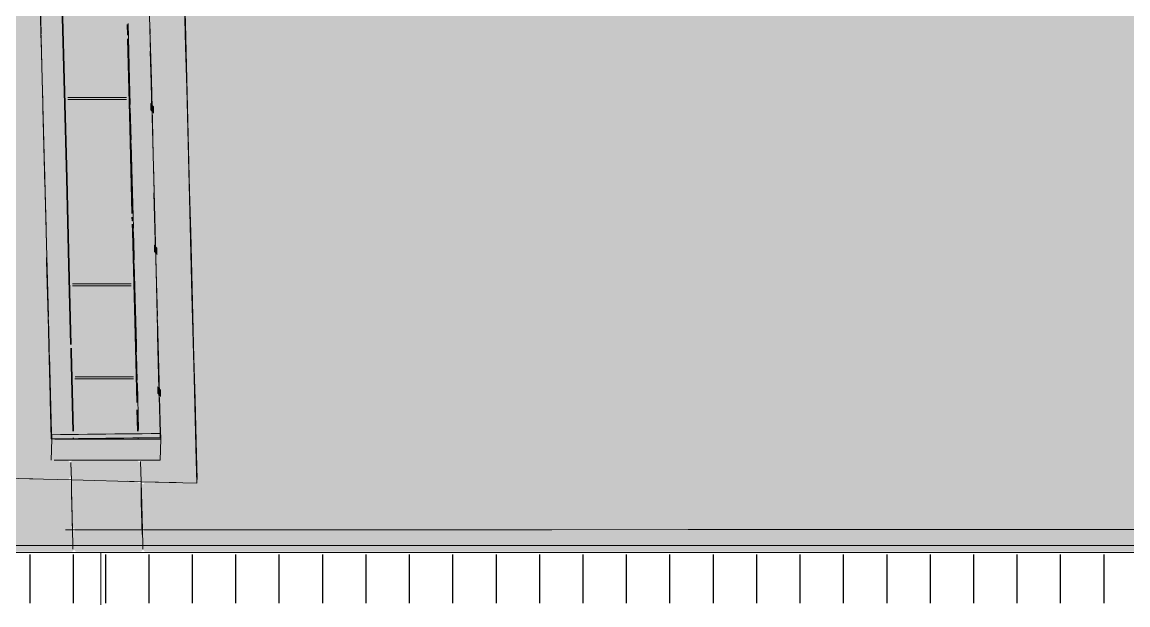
# Model space of a CAD drawing. Header units: millimetres. Extents: x 0 to 84100, y 0 to 59400.
# Drawn here: x 42492 to 45533, y 35097 to 36700 of the extents above; entities that cross this region are included whole.
import ezdxf

# ---------------------------------------------------------------- set-up
doc = ezdxf.new("R2010")
doc.units = ezdxf.units.MM
doc.layers.add('10_見えがかり', color=7, linetype='Continuous', lineweight=13)
doc.layers.add('12_見えがかり（ガラス）', color=5, linetype='Continuous', lineweight=9)

msp = doc.modelspace()

# ---------------------------------------------------------------- hatches: boundary and pattern name
at = {"layer": '10_見えがかり', "true_color": 0xbdbdbd}
for points in [[(40539.3, 38423.1), (42489.3, 38423.1), (42494.3, 38418.1), (42494.3, 38388.1), (42494.3, 38328.1), (42504.3, 38318.1), (42504.3, 37998.1), (42504.3, 37938.1), (42514.3, 37928.1), (42514.3, 37608.1), (42514.3, 37548.1), (42524.3, 37538.1), (42524.3, 37218.1), (42524.3, 37158.1), (42534.3, 37148.1), (42534.3, 36828.1), (42534.3, 36768.1), (42544.3, 36758.1), (42544.3, 36438.1), (42544.3, 36378.1), (42554.3, 36368.1), (42554.3, 36048.1), (42554.3, 35988.1), (42564.3, 35978.1), (42564.3, 35658.1), (42564.3, 35608.1), (42574.3, 35598.1), (42574.3, 35558.1), (42574.3, 35498.1), (42579.3, 35493.1), (42619.3, 35493.1), (42624.3, 35488.1), (42624.3, 35448.1), (42619.3, 35443.1), (42479.3, 35443.1), (42474.3, 35448.1), (42474.3, 35598.1), (42464.3, 35608.1), (42464.3, 35988.1), (42454.3, 35998.1), (42454.3, 36378.1), (42444.3, 36388.1), (42444.3, 36758.1), (42434.3, 36768.1), (42434.3, 37148.1), (42424.3, 37158.1), (42424.3, 37538.1), (42414.3, 37548.1), (42414.3, 37928.1), (42404.3, 37938.1), (42404.3, 38318.1), (42394.3, 38328.1), (42394.3, 38378.1), (42389.3, 38383.1), (40229.3, 38383.1), (40219.3, 38393.1), (39859.3, 38393.1), (39854.3, 38388.1), (39854.3, 38168.1), (39844.3, 38158.1), (39844.3, 37798.1), (39834.3, 37788.1), (39834.3, 37418.1), (39824.3, 37408.1), (39824.3, 37038.1), (39814.3, 37028.1), (39814.3, 36658.1), (39804.3, 36648.1), (39804.3, 36278.1), (39794.3, 36268.1), (39794.3, 35898.1), (39784.3, 35888.1), (39784.3, 35518.1), (39774.3, 35508.1), (39774.3, 35438.1), (39769.3, 35433.1), (39629.3, 35433.1), (39624.3, 35438.1), (39624.3, 35488.1), (39629.3, 35493.1), (39669.3, 35493.1), (39674.3, 35498.1), (39674.3, 35518.1), (39684.3, 35528.1), (39684.3, 35588.1), (39684.3, 35888.1), (39694.3, 35898.1), (39694.3, 35968.1), (39694.3, 36268.1), (39704.3, 36278.1), (39704.3, 36338.1), (39704.3, 36648.1), (39714.3, 36658.1), (39714.3, 36718.1), (39714.3, 37028.1), (39724.3, 37038.1), (39724.3, 37098.1), (39724.3, 37408.1), (39734.3, 37418.1), (39734.3, 37478.1), (39734.3, 37788.1), (39744.3, 37798.1), (39744.3, 37858.1), (39744.3, 38158.1), (39754.3, 38168.1), (39754.3, 38228.1), (39754.3, 38428.1), (39759.3, 38433.1), (40529.3, 38433.1)], [(43069.3, 38413.1), (45529.3, 38413.1), (45534.3, 38408.1), (45534.3, 38388.1), (45544.3, 38378.1), (45544.3, 38308.1), (45544.3, 38248.1), (45554.3, 38238.1), (45554.3, 38178.1), (45554.3, 38118.1), (45564.3, 38108.1), (45564.3, 38048.1), (45564.3, 37988.1), (45574.3, 37978.1), (45574.3, 37918.1), (45574.3, 37858.1), (45584.3, 37848.1), (45584.3, 37778.1), (45584.3, 37718.1), (45594.3, 37708.1), (45594.3, 37648.1), (45594.3, 37588.1), (45604.3, 37578.1), (45604.3, 37518.1), (45604.3, 37458.1), (45614.3, 37448.1), (45614.3, 37388.1), (45614.3, 37328.1), (45624.3, 37318.1), (45624.3, 37248.1), (45624.3, 37188.1), (45634.3, 37178.1), (45634.3, 37118.1), (45634.3, 37058.1), (45644.3, 37048.1), (45644.3, 36988.1), (45644.3, 36928.1), (45654.3, 36918.1), (45654.3, 36858.1), (45654.3, 36798.1), (45664.3, 36788.1), (45664.3, 36718.1), (45664.3, 36668.1), (45674.3, 36658.1), (45674.3, 36588.1), (45674.3, 36528.1), (45684.3, 36518.1), (45684.3, 36458.1), (45684.3, 36398.1), (45694.3, 36388.1), (45694.3, 36328.1), (45694.3, 36268.1), (45704.3, 36258.1), (45704.3, 36188.1), (45704.3, 36138.1), (45714.3, 36128.1), (45714.3, 36058.1), (45714.3, 35998.1), (45724.3, 35988.1), (45724.3, 35928.1), (45724.3, 35868.1), (45734.3, 35858.1), (45734.3, 35798.1), (45734.3, 35738.1), (45744.3, 35728.1), (45744.3, 35658.1), (45744.3, 35608.1), (45754.3, 35598.1), (45754.3, 35558.1), (45754.3, 35498.1), (45759.3, 35493.1), (45809.3, 35493.1), (45814.3, 35488.1), (45814.3, 35448.1), (45809.3, 35443.1), (45669.3, 35443.1), (45664.3, 35448.1), (45664.3, 35468.1), (45654.3, 35478.1), (45654.3, 35598.1), (45644.3, 35608.1), (45644.3, 35728.1), (45634.3, 35738.1), (45634.3, 35858.1), (45624.3, 35868.1), (45624.3, 35998.1), (45614.3, 36008.1), (45614.3, 36128.1), (45604.3, 36138.1), (45604.3, 36258.1), (45594.3, 36268.1), (45594.3, 36388.1), (45584.3, 36398.1), (45584.3, 36518.1), (45574.3, 36528.1), (45574.3, 36658.1), (45564.3, 36668.1), (45564.3, 36788.1), (45554.3, 36798.1), (45554.3, 36918.1), (45544.3, 36928.1), (45544.3, 37048.1), (45534.3, 37058.1), (45534.3, 37188.1), (45524.3, 37198.1), (45524.3, 37318.1), (45514.3, 37328.1), (45514.3, 37448.1), (45504.3, 37458.1), (45504.3, 37578.1), (45494.3, 37588.1), (45494.3, 37718.1), (45484.3, 37728.1), (45484.3, 37848.1), (45474.3, 37858.1), (45474.3, 37978.1), (45464.3, 37988.1), (45464.3, 38108.1), (45454.3, 38118.1), (45454.3, 38238.1), (45444.3, 38248.1), (45444.3, 38358.1), (45439.3, 38363.1), (44659.3, 38363.1), (44649.3, 38373.1), (42899.3, 38373.1), (42894.3, 38368.1), (42894.3, 38328.1), (42904.3, 38318.1), (42904.3, 37938.1), (42914.3, 37928.1), (42914.3, 37548.1), (42924.3, 37538.1), (42924.3, 37158.1), (42934.3, 37148.1), (42934.3, 36768.1), (42944.3, 36758.1), (42944.3, 36378.1), (42954.3, 36368.1), (42954.3, 35988.1), (42964.3, 35978.1), (42964.3, 35588.1), (42974.3, 35578.1), (42974.3, 35438.1), (42969.3, 35433.1), (42819.3, 35433.1), (42814.3, 35438.1), (42814.3, 35488.1), (42819.3, 35493.1), (42869.3, 35493.1), (42874.3, 35498.1), (42874.3, 35558.1), (42874.3, 35668.1), (42874.3, 35688.1), (42864.3, 35698.1), (42864.3, 36058.1), (42864.3, 36078.1), (42854.3, 36088.1), (42854.3, 36448.1), (42854.3, 36468.1), (42844.3, 36478.1), (42844.3, 36838.1), (42844.3, 36858.1), (42834.3, 36868.1), (42834.3, 37228.1), (42834.3, 37248.1), (42824.3, 37258.1), (42824.3, 37618.1), (42824.3, 37638.1), (42814.3, 37648.1), (42814.3, 38008.1), (42814.3, 38028.1), (42804.3, 38038.1), (42804.3, 38398.1), (42804.3, 38418.1), (42809.3, 38423.1), (43059.3, 38423.1)], [(40229.3, 38383.1), (42389.3, 38383.1), (42394.3, 38378.1), (42394.3, 38328.1), (42404.3, 38318.1), (42404.3, 37938.1), (42414.3, 37928.1), (42414.3, 37548.1), (42424.3, 37538.1), (42424.3, 37158.1), (42434.3, 37148.1), (42434.3, 36768.1), (42444.3, 36758.1), (42444.3, 36388.1), (42454.3, 36378.1), (42454.3, 35998.1), (42464.3, 35988.1), (42464.3, 35608.1), (42474.3, 35598.1), (42474.3, 35448.1), (42479.3, 35443.1), (42619.3, 35443.1), (42624.3, 35438.1), (42624.3, 35368.1), (42634.3, 35358.1), (42634.3, 35308.1), (42629.3, 35303.1), (39629.3, 35303.1), (39624.3, 35308.1), (39624.3, 35428.1), (39629.3, 35433.1), (39769.3, 35433.1), (39774.3, 35438.1), (39774.3, 35508.1), (39784.3, 35518.1), (39784.3, 35888.1), (39794.3, 35898.1), (39794.3, 36268.1), (39804.3, 36278.1), (39804.3, 36648.1), (39814.3, 36658.1), (39814.3, 37028.1), (39824.3, 37038.1), (39824.3, 37408.1), (39834.3, 37418.1), (39834.3, 37788.1), (39844.3, 37798.1), (39844.3, 38158.1), (39854.3, 38168.1), (39854.3, 38388.1), (39859.3, 38393.1), (40219.3, 38393.1)], [(44659.3, 38363.1), (45439.3, 38363.1), (45444.3, 38358.1), (45444.3, 38248.1), (45454.3, 38238.1), (45454.3, 38118.1), (45464.3, 38108.1), (45464.3, 37988.1), (45474.3, 37978.1), (45474.3, 37858.1), (45484.3, 37848.1), (45484.3, 37728.1), (45494.3, 37718.1), (45494.3, 37588.1), (45504.3, 37578.1), (45504.3, 37458.1), (45514.3, 37448.1), (45514.3, 37328.1), (45524.3, 37318.1), (45524.3, 37198.1), (45534.3, 37188.1), (45534.3, 37058.1), (45544.3, 37048.1), (45544.3, 36928.1), (45554.3, 36918.1), (45554.3, 36798.1), (45564.3, 36788.1), (45564.3, 36668.1), (45574.3, 36658.1), (45574.3, 36528.1), (45584.3, 36518.1), (45584.3, 36398.1), (45594.3, 36388.1), (45594.3, 36268.1), (45604.3, 36258.1), (45604.3, 36138.1), (45614.3, 36128.1), (45614.3, 36008.1), (45624.3, 35998.1), (45624.3, 35868.1), (45634.3, 35858.1), (45634.3, 35738.1), (45644.3, 35728.1), (45644.3, 35608.1), (45654.3, 35598.1), (45654.3, 35478.1), (45664.3, 35468.1), (45664.3, 35448.1), (45669.3, 35443.1), (45809.3, 35443.1), (45814.3, 35438.1), (45814.3, 35398.1), (45824.3, 35388.1), (45824.3, 35308.1), (45819.3, 35303.1), (42829.3, 35303.1), (42824.3, 35308.1), (42824.3, 35428.1), (42829.3, 35433.1), (42969.3, 35433.1), (42974.3, 35438.1), (42974.3, 35578.1), (42964.3, 35588.1), (42964.3, 35978.1), (42954.3, 35988.1), (42954.3, 36368.1), (42944.3, 36378.1), (42944.3, 36758.1), (42934.3, 36768.1), (42934.3, 37148.1), (42924.3, 37158.1), (42924.3, 37538.1), (42914.3, 37548.1), (42914.3, 37928.1), (42904.3, 37938.1), (42904.3, 38318.1), (42894.3, 38328.1), (42894.3, 38368.1), (42899.3, 38373.1), (44649.3, 38373.1)], [(42854.3, 36468.1), (42854.3, 36448.1), (42844.3, 36458.1), (42844.3, 36478.1)], [(42544.3, 36378.1), (42544.3, 36438.1), (42554.3, 36428.1), (42554.3, 36368.1)], [(42864.3, 36078.1), (42864.3, 36058.1), (42854.3, 36068.1), (42854.3, 36088.1)], [(42554.3, 35988.1), (42554.3, 36048.1), (42564.3, 36038.1), (42564.3, 35978.1)], [(42874.3, 35688.1), (42874.3, 35668.1), (42864.3, 35678.1), (42864.3, 35698.1)], [(42564.3, 35608.1), (42564.3, 35658.1), (42574.3, 35648.1), (42574.3, 35598.1)], [(42874.3, 35498.1), (42869.3, 35493.1), (42579.3, 35493.1), (42574.3, 35498.1), (42574.3, 35558.1), (42579.3, 35553.1), (42869.3, 35553.1), (42874.3, 35558.1)], [(42814.3, 35488.1), (42814.3, 35438.1), (42809.3, 35433.1), (42729.3, 35433.1), (42719.3, 35443.1), (42629.3, 35443.1), (42624.3, 35448.1), (42624.3, 35488.1), (42629.3, 35493.1), (42809.3, 35493.1)], [(42729.3, 35433.1), (42819.3, 35433.1), (42824.3, 35428.1), (42824.3, 35308.1), (42819.3, 35303.1), (42639.3, 35303.1), (42634.3, 35308.1), (42634.3, 35358.1), (42624.3, 35368.1), (42624.3, 35438.1), (42629.3, 35443.1), (42719.3, 35443.1)], [(42634.3, 35298.1), (42634.3, 35248.1), (42629.3, 35243.1), (39619.3, 35243.1), (39614.3, 35248.1), (39614.3, 35278.1), (39624.3, 35288.1), (39624.3, 35298.1), (39629.3, 35303.1), (42629.3, 35303.1)], [(42824.3, 35298.1), (42824.3, 35248.1), (42819.3, 35243.1), (42639.3, 35243.1), (42634.3, 35248.1), (42634.3, 35298.1), (42639.3, 35303.1), (42819.3, 35303.1)], [(45824.3, 35298.1), (45824.3, 35248.1), (45819.3, 35243.1), (42829.3, 35243.1), (42824.3, 35248.1), (42824.3, 35298.1), (42829.3, 35303.1), (45819.3, 35303.1)]]:
    msp.add_hatch(color=8, dxfattribs=at).paths.add_polyline_path(points)
at = {"layer": '12_見えがかり（ガラス）', "true_color": 0xdce9f2}
msp.add_hatch(color=8, dxfattribs=at).paths.add_polyline_path([(42629.3, 38503.1), (42639.3, 38493.1), (42789.3, 38493.1), (42794.3, 38488.1), (42794.3, 38408.1), (42804.3, 38398.1), (42804.3, 38018.1), (42814.3, 38008.1), (42814.3, 37628.1), (42824.3, 37618.1), (42824.3, 37238.1), (42834.3, 37228.1), (42834.3, 36848.1), (42844.3, 36838.1), (42844.3, 36458.1), (42854.3, 36448.1), (42854.3, 36068.1), (42864.3, 36058.1), (42864.3, 35678.1), (42874.3, 35668.1), (42874.3, 35558.1), (42869.3, 35553.1), (42579.3, 35553.1), (42574.3, 35558.1), (42574.3, 35648.1), (42564.3, 35658.1), (42564.3, 36038.1), (42554.3, 36048.1), (42554.3, 36428.1), (42544.3, 36438.1), (42544.3, 36818.1), (42534.3, 36828.1), (42534.3, 37208.1), (42524.3, 37218.1), (42524.3, 37598.1), (42514.3, 37608.1), (42514.3, 37988.1), (42504.3, 37998.1), (42504.3, 38378.1), (42494.3, 38388.1), (42494.3, 38498.1), (42499.3, 38503.1)])

# ---------------------------------------------------------------- linework, layer by layer
at = {"layer": '09b_立面_大和張り'}
for points in [[(42513.8, 35101.1), (42513.8, 35235.1)], [(42633.2, 35101.1), (42633.2, 35235.1)], [(42721.8, 35101.1), (42721.8, 35235.1)], [(42841.2, 35101.1), (42841.2, 35235.1)], [(42960.6, 35101.1), (42960.6, 35235.1)], [(43080, 35101.1), (43080, 35235.1)], [(43199.4, 35101.1), (43199.4, 35235.1)], [(43318.8, 35101.1), (43318.8, 35235.1)], [(43438.2, 35101.1), (43438.2, 35235.1)], [(43557.6, 35101.1), (43557.6, 35235.1)], [(43677, 35101.1), (43677, 35235.1)], [(43796.4, 35101.1), (43796.4, 35235.1)], [(43915.8, 35101.1), (43915.8, 35235.1)], [(44035.2, 35101.1), (44035.2, 35235.1)], [(44154.6, 35101.1), (44154.6, 35235.1)], [(44274, 35101.1), (44274, 35235.1)], [(44393.4, 35101.1), (44393.4, 35235.1)], [(44512.8, 35101.1), (44512.8, 35235.1)], [(44632.2, 35101.1), (44632.2, 35235.1)], [(44751.5, 35101.1), (44751.5, 35235.1)], [(44870.9, 35101.1), (44870.9, 35235.1)], [(44990.3, 35101.1), (44990.3, 35235.1)], [(45109.7, 35101.1), (45109.7, 35235.1)], [(45229.1, 35101.1), (45229.1, 35235.1)], [(45348.5, 35101.1), (45348.5, 35235.1)], [(45467.9, 35101.1), (45467.9, 35235.1)]]:
    msp.add_lwpolyline(points, dxfattribs=at)
at = {"layer": '10_見えがかり'}
for points in [[(42941, 36695.9), (42938, 36810.8)], [(42544.3, 36667.7), (42541.3, 36784.3)], [(42607.5, 36508.2), (42601.4, 36746.5)], [(42609.5, 36508.2), (42603.4, 36746.5)], [(42972.4, 35431.7), (42970.8, 35493.8), (42967.9, 35607.6), (42965, 35721.5), (42959.1, 35949.1), (42956.2, 36062.9), (42953.3, 36176.7), (42950.4, 36290.5), (42947.5, 36404.3), (42944.6, 36518.2), (42941.7, 36632), (42938.7, 36745.8)], [(42603.5, 36696.9), (42607.5, 36541.5)], [(42781.4, 36663.7), (42780.6, 36693.2)], [(42783.4, 36663.7), (42782.6, 36693.2)], [(42787.5, 36541.1), (42783.5, 36696.5)], [(42843.5, 36696.5), (42844.2, 36667.4)], [(42943.9, 36581), (42941, 36695.9)], [(42547.5, 36541.3), (42544.5, 36657.9)], [(42787.9, 36408.6), (42781.7, 36653.9)], [(42789.9, 36408.6), (42783.7, 36653.9)], [(42844.5, 36657.7), (42847.5, 36541.1)], [(42946.8, 36466.1), (42943.9, 36581)], [(42549, 36483), (42547.5, 36541.3)], [(42607.5, 36541.5), (42608.7, 36492.9)], [(42789.2, 36473.1), (42787.5, 36541.1)], [(42847.5, 36541.1), (42851.5, 36385.8)], [(42613.6, 36269.8), (42607.5, 36508.2)], [(42615.6, 36269.8), (42609.5, 36508.2)], [(42553.8, 36298.3), (42549.3, 36473.3)], [(42609, 36483.2), (42612.2, 36356.9)], [(42617.7, 36492.6), (42636.6, 36492.6)], [(42636.6, 36486.6), (42617.7, 36486.6)], [(42618.1, 36492.6), (42637, 36492.6)], [(42637, 36486.6), (42618.1, 36486.6)], [(42636.6, 36492.6), (42664.9, 36492.6)], [(42664.9, 36486.6), (42636.6, 36486.6)], [(42637, 36492.6), (42665.3, 36492.6)], [(42665.3, 36486.6), (42637, 36486.6)], [(42664.9, 36492.6), (42693.2, 36492.6)], [(42693.2, 36486.6), (42664.9, 36486.6)], [(42665.3, 36492.6), (42693.7, 36492.6)], [(42693.7, 36486.6), (42665.3, 36486.6)], [(42693.2, 36492.6), (42721.6, 36492.6)], [(42721.6, 36486.6), (42693.2, 36486.6)], [(42693.7, 36492.6), (42722, 36492.6)], [(42722, 36486.6), (42693.7, 36486.6)], [(42721.6, 36492.6), (42749.9, 36492.6)], [(42749.9, 36486.6), (42721.6, 36486.6)], [(42722, 36492.6), (42750.3, 36492.6)], [(42750.3, 36486.6), (42722, 36486.6)], [(42749.9, 36492.6), (42778.2, 36492.6)], [(42778.2, 36486.6), (42749.9, 36486.6)], [(42750.3, 36492.6), (42778.7, 36492.6)], [(42778.7, 36486.6), (42750.3, 36486.6)], [(42791.7, 36375.9), (42789.5, 36463.3)], [(42949.8, 36351.1), (42946.8, 36466.1)], [(42794, 36173.1), (42787.9, 36408.6)], [(42796, 36173.1), (42789.9, 36408.6)], [(42612.5, 36347.2), (42613.7, 36298.7)], [(42793.7, 36298.2), (42792, 36366.2)], [(42851.7, 36376.1), (42853.7, 36298.4)], [(42952.7, 36236.2), (42949.8, 36351.1)], [(42554.2, 36278.9), (42553.8, 36298.3)], [(42613.7, 36298.7), (42617.5, 36153)], [(42798, 36133), (42793.7, 36298.2)], [(42853.7, 36298.4), (42854.2, 36279)], [(42558, 36133.1), (42554.5, 36269.2)], [(42619.7, 36031.5), (42613.6, 36269.8)], [(42621.7, 36031.5), (42615.6, 36269.8)], [(42854.4, 36269.3), (42859.9, 36055.6)], [(42955.7, 36121.3), (42952.7, 36236.2)], [(42617.7, 36143.2), (42620, 36055.8)], [(42794.5, 36153.5), (42794.2, 36163.3)], [(42795.2, 36124.1), (42794.7, 36143.7)], [(42796.5, 36153.5), (42796.2, 36163.3)], [(42797.2, 36124.1), (42796.7, 36143.7)], [(42560, 36055.4), (42558.2, 36123.4)], [(42802.5, 35839.5), (42795.2, 36124.1)], [(42804.5, 35839.5), (42797.2, 36124.1)], [(42800, 36055.3), (42798.2, 36123.3)], [(42958.6, 36006.4), (42955.7, 36121.3)], [(42564.2, 35890.2), (42560, 36055.4)], [(42620, 36055.8), (42621.2, 36007.2)], [(42800.2, 36045.6), (42800, 36055.3)], [(42860.2, 36045.9), (42864.1, 35890.6)], [(42625.3, 35813.1), (42619.7, 36031.5)], [(42627.3, 35813.1), (42621.7, 36031.5)], [(42806.2, 35812.4), (42800.4, 36035.9)], [(42621.5, 35997.5), (42626.2, 35813)], [(42961.6, 35891.4), (42958.6, 36006.4)], [(42630.8, 35980.2), (42649.7, 35980.2)], [(42649.7, 35974.2), (42630.8, 35974.2)], [(42631.2, 35980.2), (42650.1, 35980.2)], [(42650.1, 35974.2), (42631.2, 35974.2)], [(42649.7, 35980.2), (42678, 35980.2)], [(42678, 35974.2), (42649.7, 35974.2)], [(42650.1, 35980.2), (42678.5, 35980.2)], [(42678.5, 35974.2), (42650.1, 35974.2)], [(42678, 35980.2), (42706.4, 35980.2)], [(42706.4, 35974.2), (42678, 35974.2)], [(42678.5, 35980.2), (42706.8, 35980.2)], [(42706.8, 35974.2), (42678.5, 35974.2)], [(42706.4, 35980.2), (42734.7, 35980.2)], [(42734.7, 35974.2), (42706.4, 35974.2)], [(42706.8, 35980.2), (42735.1, 35980.2)], [(42735.1, 35974.2), (42706.8, 35974.2)], [(42734.7, 35980.2), (42763, 35980.2)], [(42763, 35974.2), (42734.7, 35974.2)], [(42735.1, 35980.2), (42763.5, 35980.2)], [(42763.5, 35974.2), (42735.1, 35974.2)], [(42763, 35980.2), (42791.3, 35980.2)], [(42791.3, 35974.2), (42763, 35974.2)], [(42763.5, 35980.2), (42791.8, 35980.2)], [(42791.8, 35974.2), (42763.5, 35974.2)], [(42964.5, 35776.5), (42961.6, 35891.4)], [(42566.2, 35812.4), (42564.5, 35880.4)], [(42864.4, 35880.9), (42866.1, 35812.9)], [(42802.5, 35839.5), (42807.3, 35653.1)], [(42809.3, 35653.1), (42804.5, 35839.5)], [(42566.7, 35793), (42566.2, 35812.4)], [(42625.8, 35793.2), (42625.6, 35803.2)], [(42626.4, 35803.3), (42630.2, 35657.6)], [(42627.8, 35793.2), (42627.6, 35803.2)], [(42806.7, 35793), (42806.2, 35812.4)], [(42866.1, 35812.9), (42869.6, 35676.9)], [(42572.5, 35569.4), (42567, 35783.2)], [(42625.8, 35793.2), (42631.4, 35574.8)], [(42633.4, 35574.8), (42627.8, 35793.2)], [(42808.7, 35715.3), (42806.9, 35783.3)], [(42967.5, 35661.6), (42964.5, 35776.5)], [(42656.3, 35718.1), (42637.4, 35718.1)], [(42637.8, 35724.1), (42656.7, 35724.1)], [(42656.7, 35718.1), (42637.8, 35718.1)], [(42684.6, 35718.1), (42656.3, 35718.1)], [(42656.7, 35724.1), (42685, 35724.1)], [(42685, 35718.1), (42656.7, 35718.1)], [(42712.9, 35718.1), (42684.6, 35718.1)], [(42685, 35724.1), (42713.4, 35724.1)], [(42713.4, 35718.1), (42685, 35718.1)], [(42741.2, 35718.1), (42712.9, 35718.1)], [(42713.4, 35724.1), (42741.7, 35724.1)], [(42741.7, 35718.1), (42713.4, 35718.1)], [(42769.6, 35718.1), (42741.2, 35718.1)], [(42741.7, 35724.1), (42770, 35724.1)], [(42770, 35718.1), (42741.7, 35718.1)], [(42797.9, 35718.1), (42769.6, 35718.1)], [(42770, 35724.1), (42798.4, 35724.1)], [(42798.4, 35718.1), (42770, 35718.1)], [(42812.2, 35579.2), (42808.9, 35705.5)], [(42630.4, 35647.8), (42632.2, 35579.8)], [(42869.9, 35667.2), (42872.4, 35570.1)], [(42970.4, 35546.6), (42967.5, 35661.6)], [(42807.8, 35633.5), (42809.3, 35574.6)], [(42811.3, 35574.6), (42809.8, 35633.5)], [(42573.2, 35568.3), (42573.1, 35569.7)], [(42573.2, 35566.9), (42573.2, 35568.3)], [(42573.2, 35565.5), (42573.2, 35566.9)], [(42573.3, 35564), (42573.2, 35565.5)], [(42573.3, 35562.6), (42573.3, 35564)], [(42573.3, 35561.2), (42573.3, 35562.6)], [(42573.4, 35559.7), (42573.3, 35561.2)], [(42573.4, 35558.3), (42573.4, 35559.7)], [(42573.4, 35556.9), (42573.4, 35558.3)], [(42573.5, 35555.5), (42573.4, 35556.9)], [(42573.5, 35554), (42573.5, 35555.5)], [(42872.9, 35569.8), (42872.9, 35568.4)], [(42872.9, 35568.4), (42873, 35567)], [(42873, 35567), (42873, 35565.6)], [(42873.1, 35564.1), (42873.1, 35562.7)], [(42873.1, 35562.7), (42873.1, 35561.3)], [(42873.1, 35561.3), (42873.2, 35559.8)], [(42873.2, 35559.8), (42873.2, 35558.4)], [(42873.2, 35558.4), (42873.2, 35557)], [(42873.2, 35557), (42873.3, 35555.6)], [(42873.3, 35555.6), (42873.3, 35554.1)], [(42573.6, 35552.6), (42572, 35494.9)], [(42573.6, 35552.6), (42573.5, 35554)], [(42598.5, 35552.6), (42581.9, 35552.6)], [(42623.5, 35552.6), (42598.5, 35552.6)], [(42648.5, 35552.6), (42623.5, 35552.6)], [(42633.9, 35554.9), (42631.9, 35554.9)], [(42673.5, 35552.6), (42648.5, 35552.6)], [(42698.5, 35552.6), (42673.5, 35552.6)], [(42723.5, 35552.7), (42698.5, 35552.6)], [(42748.4, 35552.7), (42723.5, 35552.7)], [(42773.4, 35552.7), (42748.4, 35552.7)], [(42798.4, 35552.7), (42773.4, 35552.7)], [(42823.4, 35552.7), (42798.4, 35552.7)], [(42811.8, 35555), (42809.8, 35555)], [(42848.4, 35552.7), (42823.4, 35552.7)], [(42873.3, 35552.7), (42848.4, 35552.7)], [(42873.3, 35552.7), (42871.8, 35495)], [(42873.3, 35552.7), (42873.3, 35554.1)], [(42970.4, 35546.6), (42973.1, 35441.3)], [(42571.8, 35500.6), (42571.8, 35502)], [(42571.9, 35499.2), (42571.8, 35500.6)], [(42571.9, 35497.8), (42571.9, 35499.2)], [(42572, 35496.3), (42571.9, 35497.8)], [(42572, 35494.9), (42572, 35496.3)], [(42597, 35494.9), (42580.3, 35494.9)], [(42622, 35494.9), (42597, 35494.9)], [(42646.9, 35494.9), (42622, 35494.9)], [(42811.8, 35495), (42632, 35494.9)], [(42671.9, 35494.9), (42646.9, 35494.9)], [(42696.9, 35495), (42671.9, 35494.9)], [(42721.9, 35495), (42696.9, 35495)], [(42746.9, 35495), (42721.9, 35495)], [(42771.9, 35495), (42746.9, 35495)], [(42796.8, 35495), (42771.9, 35495)], [(42821.8, 35495), (42796.8, 35495)], [(42846.8, 35495), (42821.8, 35495)], [(42846.8, 35495), (42871.8, 35495)], [(42871.6, 35502.2), (42871.6, 35500.7)], [(42871.6, 35500.7), (42871.7, 35499.3)], [(42871.7, 35499.3), (42871.7, 35497.9)], [(42871.7, 35497.9), (42871.8, 35496.4)], [(42871.8, 35495), (42871.8, 35496.4)], [(42627.6, 35440.5), (42626.4, 35488.6)], [(42626.4, 35486.8), (42627.6, 35440.5)], [(42817.7, 35491.1), (42819.2, 35435.6)], [(42817.7, 35490.9), (42819.2, 35435.6)], [(42473.4, 35444.4), (42627.6, 35440.5), (42628.2, 35412.5), (42630.9, 35303.1), (42630.9, 35288.2)], [(42521.5, 35443.2), (42483, 35444.2)], [(42627.6, 35440.5), (42819.2, 35435.6), (42820.9, 35371.8), (42822.8, 35303.2), (42822.8, 35288.6)], [(42630.3, 35291.2), (42629.2, 35334.8), (42627.6, 35403.5), (42627.6, 35440.5)], [(42819.2, 35435.6), (42780.9, 35436.6)], [(42822.2, 35290), (42819.7, 35380), (42819.2, 35398.6), (42819.2, 35435.6), (42972.4, 35431.7)], [(42819.2, 35425.6), (42819.2, 35435.6)], [(42915.5, 35433.2), (42819.2, 35435.6)], [(42819.2, 35425.6), (42819.2, 35435.6)], [(42630.9, 35303.1), (42611.1, 35303.1)], [(42822.8, 35303.2), (42630.9, 35303.1)], [(42631.9, 35260.3), (42630.9, 35303.1)], [(42630.9, 35303.1), (42630.9, 35293.1)], [(42631.9, 35260.3), (42630.9, 35303.1)], [(42630.9, 35293.1), (42630.9, 35303.1)], [(43198.2, 35303.3), (42822.8, 35303.2)], [(42824, 35260.3), (42822.8, 35303.2)], [(42822.8, 35303.2), (42822.8, 35293.2)], [(42822.8, 35293.2), (42822.8, 35303.2)], [(42824, 35260.3), (42822.8, 35303.2)], [(43198.2, 35303.3), (43573.5, 35303.4)], [(43573.5, 35303.4), (43948.9, 35303.5)], [(44324.2, 35303.6), (43948.9, 35303.5)], [(44324.2, 35303.6), (44699.6, 35303.7)], [(45074.9, 35303.8), (44699.6, 35303.7)], [(45074.9, 35303.8), (45450.3, 35303.9)], [(45825.6, 35304), (45450.3, 35303.9)], [(42255.3, 35260.3), (42631.9, 35260.3)], [(42631.9, 35250.3), (42631.9, 35260.3)], [(42631.9, 35250.3), (42631.9, 35260.3)], [(42824, 35260.3), (42631.9, 35260.3)], [(42824, 35250.3), (42824, 35260.3)], [(42824, 35250.3), (42824, 35260.3)], [(43199.6, 35260.3), (42824, 35260.3)], [(43575.2, 35260.3), (43199.6, 35260.3)], [(43950.8, 35260.3), (43575.2, 35260.3)], [(44326.4, 35260.3), (43950.8, 35260.3)], [(44702, 35260.3), (44326.4, 35260.3)], [(45077.6, 35260.3), (44702, 35260.3)], [(45453.3, 35260.3), (45077.6, 35260.3)], [(45453.3, 35260.3), (45828.9, 35260.3)], [(42708.4, 35240.3), (36341.2, 35240.3)], [(42706.4, 35240.3), (42705.3, 35240.3)], [(42706.3, 35240.3), (42705.3, 35240.3)], [(42707.3, 35240.3), (42706.3, 35240.3)], [(42707.4, 35240.3), (42706.4, 35240.3)], [(42707.3, 35240.3), (42708.3, 35240.3)], [(42708.4, 35240.3), (42707.4, 35240.3)], [(46398.7, 35240.3), (42708.3, 35240.3)], [(42708.3, 35240.3), (42708.3, 35215.3)], [(42708.4, 35240.3), (42708.4, 35215.3)], [(42708.3, 35202.8), (42708.3, 35215.3)], [(42708.3, 35190.3), (42708.3, 35202.8)], [(42708.3, 35177.8), (42708.3, 35190.3)], [(42708.4, 35202.8), (42708.4, 35215.3)], [(42708.4, 35190.3), (42708.4, 35202.8)], [(42708.4, 35177.8), (42708.4, 35190.3)], [(42708.3, 35165.3), (42708.3, 35177.8)], [(42708.3, 35152.8), (42708.3, 35165.3)], [(42708.4, 35165.3), (42708.4, 35177.8)], [(42708.4, 35152.8), (42708.4, 35165.3)], [(42708.3, 35140.3), (42708.3, 35152.8)], [(42708.3, 35127.8), (42708.3, 35140.3)], [(42708.4, 35140.3), (42708.4, 35152.8)], [(42708.4, 35127.8), (42708.4, 35140.3)], [(42708.3, 35115.3), (42708.3, 35127.8)], [(42708.3, 35102.8), (42708.3, 35115.3)], [(42708.3, 35096.6), (42708.3, 35102.8)], [(42708.4, 35115.3), (42708.4, 35127.8)], [(42708.4, 35102.8), (42708.4, 35115.3)], [(42708.4, 35096.6), (42708.4, 35102.8)]]:
    msp.add_lwpolyline(points, dxfattribs=at)
at = {"layer": '12_見えがかり（ガラス）'}
for points in [[(42544.1, 36639.4), (42540.6, 36776.4)], [(42547.1, 36543.3), (42540.8, 36787.9)], [(42840.7, 36788), (42846.9, 36544)], [(42844.5, 36620.3), (42846.8, 36532.4)], [(42553.4, 36298.7), (42547.1, 36543.3)], [(42846.8, 36532.4), (42848.8, 36454.4)], [(42846.9, 36544), (42853.2, 36300)], [(42553.2, 36287.2), (42548.6, 36463.3)], [(42554.2, 36248), (42553.2, 36287.2)], [(42559.6, 36054.1), (42553.4, 36298.7)], [(42853.2, 36300), (42859.5, 36056)], [(42854.5, 36229.9), (42858.8, 36064)], [(42559.4, 36042.6), (42559.2, 36052.4)], [(42564.2, 35856.7), (42559.4, 36042.6)], [(42565.9, 35809.5), (42559.6, 36054.1)], [(42859.5, 36056), (42865.7, 35812.1)], [(42864.5, 35839.6), (42865.5, 35800.5)], [(42572.2, 35564.9), (42565.9, 35809.5)], [(42865.5, 35800.5), (42869.3, 35654.2)], [(42865.7, 35812.1), (42872, 35568.1)], [(42572, 35553.4), (42569.2, 35661)], [(42572.2, 35564.9), (42572, 35553.4)], [(42597.2, 35565.2), (42572.2, 35564.9)], [(42622.2, 35565.4), (42597.2, 35565.2)], [(42647.1, 35565.7), (42622.2, 35565.4)], [(42672.1, 35566), (42647.1, 35565.7)], [(42697.1, 35566.2), (42672.1, 35566)], [(42722.1, 35566.5), (42697.1, 35566.2)], [(42746.9, 35555.2), (42721.9, 35555)], [(42747.1, 35566.8), (42722.1, 35566.5)], [(42771.9, 35555.5), (42746.9, 35555.2)], [(42772, 35567), (42747.1, 35566.8)], [(42796.8, 35555.8), (42771.9, 35555.5)], [(42797, 35567.3), (42772, 35567)], [(42821.8, 35556), (42796.8, 35555.8)], [(42822, 35567.6), (42797, 35567.3)], [(42846.8, 35556.3), (42821.8, 35556)], [(42847, 35567.8), (42822, 35567.6)], [(42871.8, 35556.6), (42846.8, 35556.3)], [(42872, 35568.1), (42847, 35567.8)], [(42872, 35568.1), (42871.8, 35556.6)], [(42597, 35553.6), (42572, 35553.4)], [(42622, 35553.9), (42597, 35553.6)], [(42646.9, 35554.2), (42622, 35553.9)], [(42671.9, 35554.4), (42646.9, 35554.2)], [(42696.9, 35554.7), (42671.9, 35554.4)], [(42721.9, 35555), (42696.9, 35554.7)]]:
    msp.add_lwpolyline(points, dxfattribs=at)

doc.saveas('drawing.dxf')
